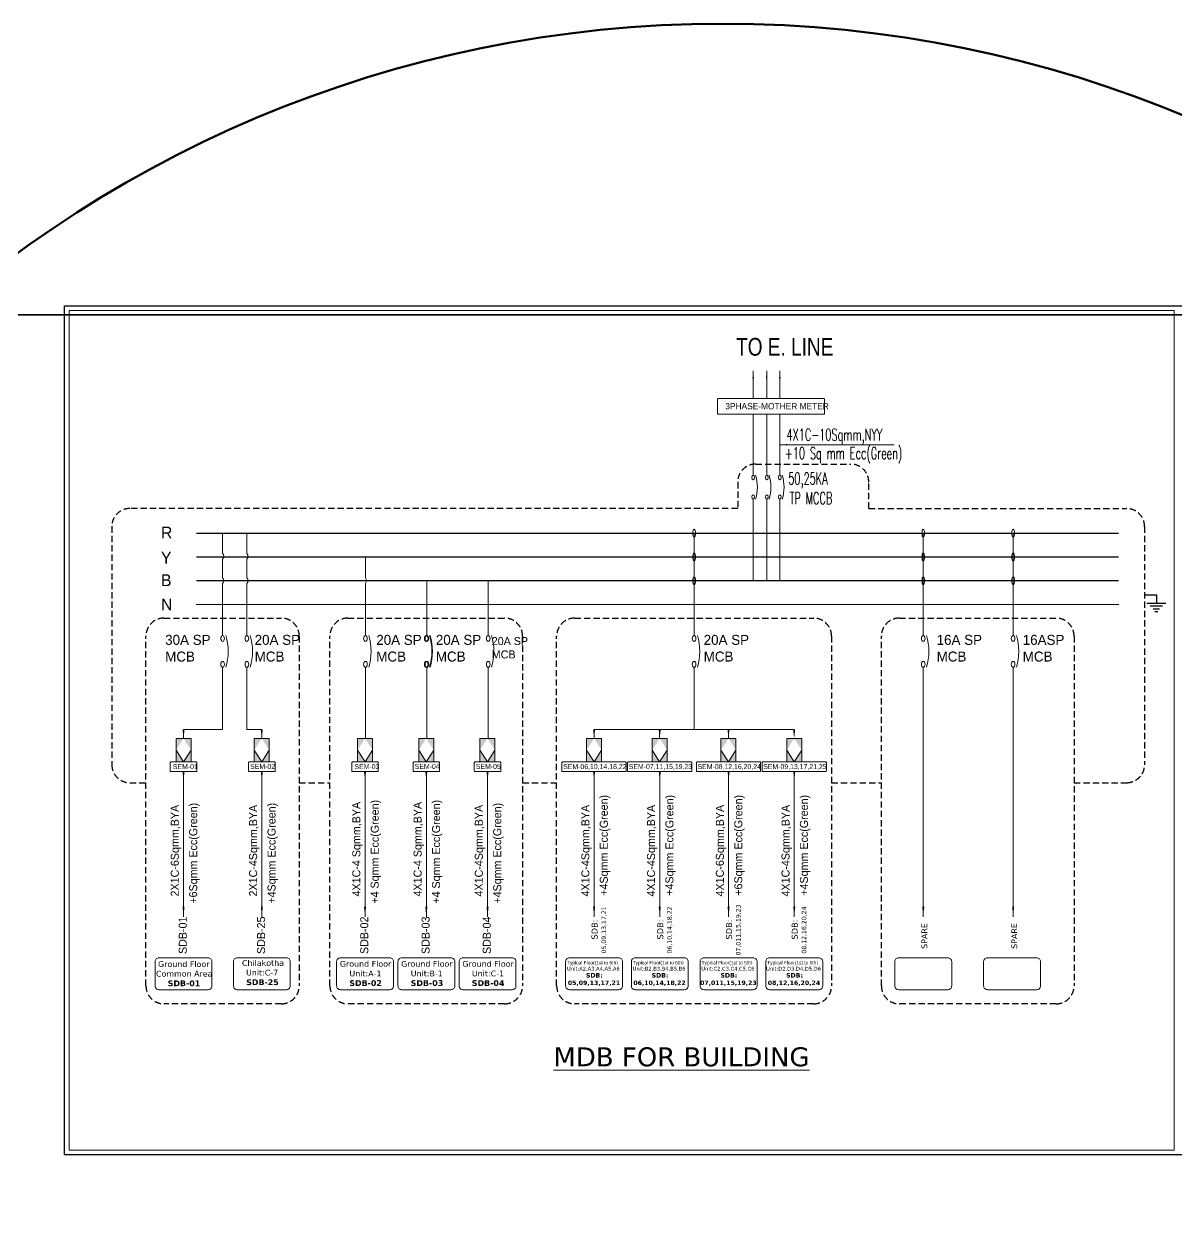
# Model space of a CAD drawing. Header units: inches. Extents: x 109699 to 44449955, y -10987 to 15824140.
# Drawn here: x 221043 to 223347, y -2769 to -400 of the extents above; entities that cross this region are included whole.
import ezdxf

# ---------------------------------------------------------------- set-up
doc = ezdxf.new("R2010")
doc.units = ezdxf.units.IN
doc.header["$LTSCALE"] = 5
doc.header["$MEASUREMENT"] = 0
doc.linetypes.add('DASHED2', pattern=[0.375, 0.25, -0.125])
for name, color, linetype, lineweight in [('BORDER', 7, 'Continuous', 5), ('CKT-TEXT', 6, 'Continuous', 9), ('cloumn', 253, 'Continuous', 60), ('collum', 8, 'Continuous', 70), ('E-BOX', 20, 'Continuous', 30), ('E-BUSBER-B', 21, 'Continuous', 18), ('E-BUSBER-N', 131, 'Continuous', 18), ('E-BUSBER-R', 20, 'Continuous', 25), ('E-BUSBER-Y', 30, 'Continuous', 25), ('E-CKT-CABLE', 116, 'Continuous', 18), ('E-CKT-TEXT', 135, 'Continuous', 18), ('E-Con-Point', 5, 'DASHED2', 13), ('E-EM-Energy-Metrr', 1, 'Continuous', 13), ('E-MCCB', 5, 'Continuous', 13), ('E-SEM-Sub-Energy-Metrr', 11, 'Continuous', 13), ('THINE LINE-1', 117, 'Continuous', 13), ('Title box', 7, 'Continuous', 9)]:
    doc.layers.add(name, color=color, linetype=linetype, lineweight=lineweight)
doc.layers.add('illustr-FURNITURE', color=34, linetype='Continuous')
doc.layers.add('T', color=8, linetype='Continuous')
doc.styles.add('DIM', font='tahoma.ttf')
doc.styles.add('ITALICC', font='italicc')
doc.styles.add('RomanS', font='romans.shx')
doc.styles.add('TAVE2', font='ROM_____.PFB')

# ---------------------------------------------------------------- blocks, each defined once
blk = doc.blocks.new('dsfsdf')
at = {"layer": 'E-SEM-Sub-Energy-Metrr'}
h = blk.add_hatch(color=256, dxfattribs=at)
h.dxf.hatch_style = 1
h.paths.add_polyline_path([(207617.9, 13068.1), (207602.9, 13068.1), (207602.9, 13044.9)])
h.paths.add_polyline_path([(207632.9, 13068.1), (207617.9, 13068.1), (207632.9, 13044.9)])
h.paths.add_polyline_path([(207632.9, 13044.9), (207617.9, 13021.7), (207632.9, 13021.7)])
h.paths.add_polyline_path([(207602.9, 13044.9), (207602.9, 13021.7), (207617.9, 13021.7)])
for p, q in [((207617.9, 13021.7), (207602.9, 13044.9)), ((207632.9, 13044.9), (207617.9, 13021.7))]:
    blk.add_line(p, q, dxfattribs=at)
blk.add_lwpolyline([(207602.9, 13068.1), (207632.9, 13068.1), (207632.9, 13021.7), (207602.9, 13021.7)], close=True, dxfattribs=at)
blk = doc.blocks.new('s 1')
at = {"layer": 'BORDER', "lineweight": 25, "ltscale": 20, "elevation": -0.1}
blk.add_lwpolyline([(177018.6, -26462.6), (180471.8, -26462.6), (180471.8, -28793.7), (177018.6, -28793.7)], close=True, dxfattribs=at)
blk.add_lwpolyline([(177018.6, -26462.6), (180471.8, -26462.6), (180471.8, -28793.7), (177018.6, -28793.7)], close=True, dxfattribs=at)
blk.add_lwpolyline([(177018.6, -26462.6), (180471.8, -26462.6), (180471.8, -28793.7), (177018.6, -28793.7)], close=True, dxfattribs=at)
at = {"layer": 'THINE LINE-1', "color": 1, "elevation": -0.1}
blk.add_lwpolyline([(177031.4, -26475.3), (180065.6, -26475.3), (180065.6, -28780.9), (177031.4, -28780.9)], close=True, dxfattribs=at)
blk.add_lwpolyline([(177031.4, -26475.3), (180065.6, -26475.3), (180065.6, -28780.9), (177031.4, -28780.9)], close=True, dxfattribs=at)
blk.add_lwpolyline([(177031.4, -26475.3), (180065.6, -26475.3), (180065.6, -28780.9), (177031.4, -28780.9)], close=True, dxfattribs=at)
blk.add_lwpolyline([(177031.4, -26475.3), (180065.6, -26475.3), (180065.6, -28780.9), (177031.4, -28780.9)], close=True, dxfattribs=at)

msp = doc.modelspace()

# ---------------------------------------------------------------- linework, layer by layer
at = {"layer": 'cloumn', "ltscale": 0.5}
msp.add_circle((222440.2, -2795.3), 2395.7, dxfattribs=at)
at = {"layer": 'E-BOX', "linetype": 'DASHED2', "ltscale": 10}
for p, q in [((222506.1, -1279.8), (222696.2, -1279.8)), ((222470.1, -1315.8), (222470.1, -1368.5)), ((222732.2, -1368.5), (222732.2, -1315.8)), ((222470.1, -1368.5), (221255, -1368.5)), ((222732.2, -1368.5), (223247.5, -1368.5)), ((221219, -1404.5), (221219, -1880.6)), ((223283.5, -1404.5), (223283.5, -1880.6)), ((221255, -1916.6), (221287.2, -1916.6)), ((221593.7, -1916.6), (221654.9, -1916.6)), ((222040.1, -1916.6), (222108.2, -1916.6)), ((222657.8, -1916.6), (222757.3, -1916.6)), ((223142.5, -1916.6), (223247.5, -1916.6))]:
    msp.add_line(p, q, dxfattribs=at)
at = {"layer": 'E-BOX', "ltscale": 10}
for p, q in [((223283.5, -1540.9), (223307, -1540.9)), ((223288.2, -1557.6), (223325.8, -1557.6)), ((223294.4, -1563.2), (223319.5, -1563.2)), ((223307, -1540.9), (223307, -1557.6)), ((223300.7, -1569.3), (223313.3, -1569.3)), ((223303.8, -1574.6), (223310.1, -1574.6))]:
    msp.add_line(p, q, dxfattribs=at)
at = {"layer": 'E-BOX', "linetype": 'DASHED2', "ltscale": 10}
for points in [[(221323.2, -1587.6), (221557.7, -1587.6, -0.414214), (221593.7, -1623.6), (221593.7, -2322.6, -0.414214), (221557.7, -2358.6), (221323.2, -2358.6, -0.414214), (221287.2, -2322.6), (221287.2, -1623.6, -0.414214)], [(221690.9, -1587.6), (222004.1, -1587.6, -0.414214), (222040.1, -1623.6), (222040.1, -2322.6, -0.414214), (222004.1, -2358.6), (221690.9, -2358.6, -0.414214), (221654.9, -2322.6), (221654.9, -1623.6, -0.414214)], [(222144.2, -1587.6), (222621.8, -1587.6, -0.414214), (222657.8, -1623.6), (222657.8, -2322.6, -0.414214), (222621.8, -2358.6), (222144.2, -2358.6, -0.414214), (222108.2, -2322.6), (222108.2, -1623.6, -0.414214)], [(222793.3, -1587.6), (223106.5, -1587.6, -0.414214), (223142.5, -1623.6), (223142.5, -2322.6, -0.414214), (223106.5, -2358.6), (222793.3, -2358.6, -0.414214), (222757.3, -2322.6), (222757.3, -1623.6, -0.414214)]]:
    msp.add_lwpolyline(points, format="xyb", close=True, dxfattribs=at)
for centre, start, end in [((222506.1, -1315.8), 90, 180), ((222696.2, -1315.8), 0, 90), ((221255, -1404.5), 90, 180), ((223247.5, -1404.5), 0, 90.0001), ((221255, -1880.6), 180, 269.9999), ((223247.5, -1880.6), 269.9999, 0)]:
    msp.add_arc(centre, 36, start, end, dxfattribs=at)
at = {"layer": 'E-BUSBER-B', "const_width": 2.34}
msp.add_lwpolyline([(221387.8, -1512.9), (223231.8, -1512.9)], dxfattribs=at)
at = {"layer": 'E-BUSBER-N'}
msp.add_line((221387.8, -1560.3), (223231.8, -1560.3), dxfattribs=at)
at = {"layer": 'E-BUSBER-R', "const_width": 2.34}
msp.add_lwpolyline([(221387.8, -1418.1), (223231.8, -1418.1)], dxfattribs=at)
at = {"layer": 'E-BUSBER-Y', "const_width": 2.34}
msp.add_lwpolyline([(221387.8, -1465.5), (223231.8, -1465.5)], dxfattribs=at)
at = {"layer": 'E-CKT-CABLE'}
for p, q in [((222501, -1093.1), (222501, -1148.6)), ((222528.1, -1093.1), (222528.1, -1148.6)), ((222554.3, -1093.1), (222554.3, -1148.6)), ((222501, -1180.3), (222501, -1302.1)), ((222528.1, -1180.3), (222528.1, -1302.1)), ((222554.3, -1180.3), (222554.3, -1302.1)), ((222554.3, -1241.1), (222783.1, -1241.1)), ((222501, -1349.9), (222501, -1512.4)), ((222528.1, -1349.9), (222528.1, -1512.4)), ((222554.3, -1349.9), (222554.3, -1512.4)), ((221440.5, -1458.1), (221440.5, -1418.1)), ((221489, -1458.2), (221489, -1418.1)), ((222383, -1622.5), (222383, -1418.1)), ((222841, -1622.5), (222841, -1418.1)), ((223020.7, -1622.5), (223020.7, -1418.1)), ((221726, -1507.4), (221726, -1465.5)), ((221440.5, -1507.4), (221440.5, -1469.8)), ((221489, -1507.1), (221489, -1469.8)), ((221848.7, -1622.5), (221848.7, -1512.9)), ((221971.4, -1622.5), (221971.4, -1512.9)), ((221440.5, -1622.5), (221440.5, -1518.7)), ((221489, -1622.5), (221489, -1518.7)), ((221726, -1622.5), (221726, -1518.7)), ((221440.5, -1685.9), (221440.5, -1810.5)), ((221489, -1685.9), (221489, -1810.5)), ((221726, -1685.9), (221726, -1828.1)), ((221848.7, -1685.9), (221848.7, -1828.2)), ((221971.4, -1685.9), (221971.4, -1828)), ((222383, -1685.9), (222383, -1810.5)), ((222841, -1685.9), (222841, -2184.6)), ((223020.7, -1685.9), (223020.7, -2184.6)), ((221362.3, -1810.5), (221362.3, -1828.2)), ((221440.5, -1810.5), (221362.3, -1810.5)), ((221518.7, -1810.5), (221489, -1810.5)), ((221518.7, -1810.5), (221518.7, -1828.2)), ((222583, -1810.5), (222183, -1810.5)), ((222183, -1810.5), (222183, -1828.2)), ((222314.1, -1810.5), (222314.1, -1828.2)), ((222451.7, -1810.5), (222451.7, -1828.2)), ((221362.3, -1894.5), (221362.3, -2184.6)), ((221518.9, -1894.5), (221518.9, -2184.6)), ((221725.2, -1894.5), (221725.2, -2184.6)), ((221847.7, -1894.5), (221847.7, -2184.6)), ((221970, -1894.5), (221970, -2184.6)), ((222183, -1894.5), (222183, -2184.6)), ((222314.3, -1894.5), (222314.3, -2184.6)), ((222451.9, -1894.5), (222451.9, -2184.6)), ((222583.2, -1894.5), (222583.2, -2184.6))]:
    msp.add_line(p, q, dxfattribs=at)
for points in [[(221305.4, -2322.7), (221305.4, -2274.3, -0.414214), (221313.1, -2266.6), (221411.4, -2266.6, -0.414214), (221419.1, -2274.3), (221419.1, -2322.7, -0.414214), (221411.4, -2330.4), (221313.1, -2330.4, -0.414214)], [(221462, -2322.7), (221462, -2274.3, -0.414214), (221469.7, -2266.6), (221568, -2266.6, -0.414214), (221575.7, -2274.3), (221575.7, -2322.7, -0.414214), (221568, -2330.4), (221469.7, -2330.4, -0.414214)], [(221668.4, -2322.7), (221668.4, -2274.3, -0.414214), (221676, -2266.6), (221774.3, -2266.6, -0.414214), (221782, -2274.3), (221782, -2322.7, -0.414214), (221774.3, -2330.4), (221676, -2330.4, -0.414214)], [(221790.9, -2322.7), (221790.9, -2274.3, -0.414214), (221798.6, -2266.6), (221896.8, -2266.6, -0.414214), (221904.5, -2274.3), (221904.5, -2322.7, -0.414214), (221896.8, -2330.4), (221798.6, -2330.4, -0.414214)], [(221913.2, -2322.7), (221913.2, -2274.3, -0.414214), (221920.9, -2266.6), (222019.2, -2266.6, -0.414214), (222026.9, -2274.3), (222026.9, -2322.7, -0.414214), (222019.2, -2330.4), (221920.9, -2330.4, -0.414214)], [(222126.2, -2322.7), (222126.2, -2274.3, -0.414214), (222133.9, -2266.6), (222232.1, -2266.6, -0.414214), (222239.8, -2274.3), (222239.8, -2322.7, -0.414214), (222232.1, -2330.4), (222133.9, -2330.4, -0.414214)], [(222257.5, -2322.7), (222257.5, -2274.3, -0.414214), (222265.1, -2266.6), (222363.4, -2266.6, -0.414214), (222371.1, -2274.3), (222371.1, -2322.7, -0.414214), (222363.4, -2330.4), (222265.1, -2330.4, -0.414214)], [(222395.1, -2322.7), (222395.1, -2274.3, -0.414214), (222402.8, -2266.6), (222501, -2266.6, -0.414214), (222508.7, -2274.3), (222508.7, -2322.7, -0.414214), (222501, -2330.4), (222402.8, -2330.4, -0.414214)], [(222526.3, -2322.7), (222526.3, -2274.3, -0.414214), (222534, -2266.6), (222632.3, -2266.6, -0.414214), (222640, -2274.3), (222640, -2322.7, -0.414214), (222632.3, -2330.4), (222534, -2330.4, -0.414214)], [(222784.2, -2322.7), (222784.2, -2274.3, -0.414214), (222791.9, -2266.6), (222890.2, -2266.6, -0.414214), (222897.9, -2274.3), (222897.9, -2322.7, -0.414214), (222890.2, -2330.4), (222791.9, -2330.4, -0.414214)], [(222961.8, -2322.7), (222961.8, -2274.3, -0.414214), (222969.5, -2266.6), (223067.7, -2266.6, -0.414214), (223075.4, -2274.3), (223075.4, -2322.7, -0.414214), (223067.7, -2330.4), (222969.5, -2330.4, -0.414214)]]:
    msp.add_lwpolyline(points, format="xyb", close=True, dxfattribs=at)
for centre, radius, start, end in [((221433.7, -1463.9), 8.97, 319.1507, 40.8493), ((221482.2, -1464), 8.93, 319.4673, 40.5327), ((221434.2, -1513.1), 8.46, 317.8024, 42.0835), ((221482.2, -1512.9), 8.93, 319.4673, 40.5327), ((221719.7, -1513.1), 8.46, 317.8024, 42.0835)]:
    msp.add_arc(centre, radius, start, end, dxfattribs=at)
at = {"layer": 'E-CKT-CABLE', "color": 1, "extrusion": (0, 0, -1)}
for centre, major_axis in [((222478.3, -1326), (0, 50.8)), ((222505.3, -1326), (0, 50.8)), ((222531.6, -1326), (0, 50.8)), ((221410.2, -1654.2), (0, 67.5)), ((221458.8, -1654.2), (0, 67.5)), ((221695.8, -1654.2), (0, 67.5)), ((221817.3, -1654.2), (0, 67.5)), ((221818.4, -1654.2), (0, 67.5)), ((221941.1, -1654.2), (0, 67.5)), ((222352.8, -1654.2), (0, 67.5)), ((222810.8, -1654.2), (0, 67.5)), ((222990.5, -1654.2), (0, 67.5))]:
    msp.add_ellipse(centre, major_axis=major_axis, ratio=0.615385, start_param=1.081544, end_param=2.060049, dxfattribs=at)
at = {"layer": 'E-CKT-CABLE'}
for points in [[(222499.5, -1108.2), (222502.6, -1108.2), (222501, -1093.1)], [(222526.5, -1108.2), (222529.6, -1108.2), (222528.1, -1093.1)], [(222552.8, -1108.2), (222555.9, -1108.2), (222554.3, -1093.1)], [(222569.4, -1242.7), (222569.4, -1239.6), (222554.3, -1241.1)], [(221364.3, -1810.5), (221360.2, -1810.5), (221362.3, -1828.2)], [(221520.7, -1810.5), (221516.6, -1810.5), (221518.7, -1828.2)], [(222185.1, -1810.5), (222181, -1810.5), (222183, -1828.2)], [(222316.2, -1810.5), (222312.1, -1810.5), (222314.1, -1828.2)], [(222453.8, -1810.5), (222449.7, -1810.5), (222451.7, -1828.2)], [(222580.9, -1810.5), (222585, -1810.5), (222583, -1828.2)], [(221364.3, -1894.5), (221360.2, -1894.5), (221362.3, -1912.2)], [(221520.9, -1894.5), (221516.8, -1894.5), (221518.9, -1912.2)], [(221727.2, -1894.5), (221723.1, -1894.5), (221725.2, -1912.2)], [(221849.7, -1894.5), (221845.6, -1894.5), (221847.7, -1912.2)], [(221972.1, -1894.5), (221968, -1894.5), (221970, -1912.2)], [(222185.1, -1894.5), (222181, -1894.5), (222183, -1912.2)], [(222316.3, -1894.5), (222312.2, -1894.5), (222314.3, -1912.2)], [(222453.9, -1894.5), (222449.8, -1894.5), (222451.9, -1912.2)], [(222585.2, -1894.5), (222581.1, -1894.5), (222583.2, -1912.2)], [(221364.3, -2164.6), (221360.2, -2164.6), (221362.3, -2184.6)], [(221520.9, -2164.6), (221516.8, -2164.6), (221518.9, -2184.6)], [(221727.2, -2164.6), (221723.1, -2164.6), (221725.2, -2184.6)], [(221849.7, -2164.6), (221845.6, -2164.6), (221847.7, -2184.6)], [(221972.1, -2164.6), (221968, -2164.6), (221970, -2184.6)], [(222185.1, -2164.6), (222181, -2164.6), (222183, -2184.6)], [(222316.3, -2164.6), (222312.2, -2164.6), (222314.3, -2184.6)], [(222453.9, -2164.6), (222449.8, -2164.6), (222451.9, -2184.6)], [(222585.2, -2164.6), (222581.1, -2164.6), (222583.2, -2184.6)], [(222843.1, -2164.6), (222839, -2164.6), (222841, -2184.6)], [(223022.8, -2164.6), (223018.7, -2164.6), (223020.7, -2184.6)]]:
    msp.add_solid(points, dxfattribs=at)
at = {"layer": 'E-CKT-TEXT', "lineweight": 13, "extrusion": (0, 0, -1)}
for centre in [(222383, -1418.1), (222841, -1418.1), (223020.7, -1418.1), (222383, -1465.5), (222841, -1465.5), (223020.7, -1465.5), (222383, -1512.9), (222841, -1512.9), (223020.7, -1512.9)]:
    msp.add_ellipse(centre, major_axis=(0, 7.96), ratio=0.330473, start_param=3.926991, end_param=10.210176, dxfattribs=at)
at = {"layer": 'E-EM-Energy-Metrr'}
for points in [[(222431.7, -1180.3, -0.414214), (222429.7, -1178.3), (222429.7, -1150.6, -0.414214), (222431.7, -1148.6)], [(222641.5, -1148.6, -0.414214), (222643.5, -1150.6), (222643.5, -1178.3, -0.414214), (222641.5, -1180.3)]]:
    msp.add_lwpolyline(points, format="xyb", dxfattribs=at)
for points in [[(222431.7, -1148.6), (222641.5, -1148.6)], [(222641.5, -1180.3), (222431.7, -1180.3)]]:
    msp.add_lwpolyline(points, dxfattribs=at)
at = {"layer": 'E-MCCB', "color": 1, "extrusion": (0, 0, -1)}
for centre, major_axis in [((222501, -1306.6), (0, -4.46)), ((222528.1, -1306.6), (0, -4.46)), ((222554.3, -1306.6), (0, -4.46)), ((222501, -1345.4), (0, -4.46)), ((222528.1, -1345.4), (0, -4.46)), ((222554.3, -1345.4), (0, -4.46)), ((221440.5, -1628.4), (0, -5.93)), ((221489, -1628.4), (0, -5.93)), ((221726, -1628.4), (0, -5.93)), ((221847.5, -1628.4), (0, -5.93)), ((221848.7, -1628.4), (0, -5.93)), ((221971.4, -1628.4), (0, -5.93)), ((222383, -1628.4), (0, -5.93)), ((222841, -1628.4), (0, -5.93)), ((223020.7, -1628.4), (0, -5.93)), ((221440.5, -1680), (0, -5.93)), ((221489, -1680), (0, -5.93)), ((221726, -1680), (0, -5.93)), ((221847.5, -1680), (0, -5.93)), ((221848.7, -1680), (0, -5.93)), ((221971.4, -1680), (0, -5.93)), ((222383, -1680), (0, -5.93)), ((222841, -1680), (0, -5.93)), ((223020.7, -1680), (0, -5.93))]:
    msp.add_ellipse(centre, major_axis=major_axis, ratio=0.615385, start_param=3.141593, end_param=9.424778, dxfattribs=at)
at = {"layer": 'E-SEM-Sub-Energy-Metrr'}
for points in [[(221337.7, -1874.7), (221386.8, -1874.7, -0.414214), (221388.8, -1876.7), (221388.8, -1892.5, -0.414214), (221386.8, -1894.5), (221337.7, -1894.5, -0.414214), (221335.7, -1892.5), (221335.7, -1876.7, -0.414214)], [(221494.3, -1874.7), (221543.4, -1874.7, -0.414214), (221545.4, -1876.7), (221545.4, -1892.5, -0.414214), (221543.4, -1894.5), (221494.3, -1894.5, -0.414214), (221492.3, -1892.5), (221492.3, -1876.7, -0.414214)], [(221700.6, -1874.7), (221749.7, -1874.7, -0.414214), (221751.7, -1876.7), (221751.7, -1892.5, -0.414214), (221749.7, -1894.5), (221700.6, -1894.5, -0.414214), (221698.6, -1892.5), (221698.6, -1876.7, -0.414214)], [(221823.2, -1874.7), (221872.2, -1874.7, -0.414214), (221874.2, -1876.7), (221874.2, -1892.5, -0.414214), (221872.2, -1894.5), (221823.2, -1894.5, -0.414214), (221821.2, -1892.5), (221821.2, -1876.7, -0.414214)], [(221945.5, -1874.7), (221994.6, -1874.7, -0.414214), (221996.6, -1876.7), (221996.6, -1892.5, -0.414214), (221994.6, -1894.5), (221945.5, -1894.5, -0.414214), (221943.5, -1892.5), (221943.5, -1876.7, -0.414214)], [(222120.7, -1874.7), (222245.3, -1874.7, -0.414214), (222247.3, -1876.7), (222247.3, -1892.5, -0.414214), (222245.3, -1894.5), (222120.7, -1894.5, -0.414214), (222118.7, -1892.5), (222118.7, -1876.7, -0.414214)], [(222251.8, -1874.7), (222376.4, -1874.7, -0.414214), (222378.4, -1876.7), (222378.4, -1892.5, -0.414214), (222376.4, -1894.5), (222251.8, -1894.5, -0.414214), (222249.8, -1892.5), (222249.8, -1876.7, -0.414214)], [(222389.5, -1874.7), (222514, -1874.7, -0.414214), (222516, -1876.7), (222516, -1892.5, -0.414214), (222514, -1894.5), (222389.5, -1894.5, -0.414214), (222387.5, -1892.5), (222387.5, -1876.7, -0.414214)], [(222520.7, -1874.7), (222645.3, -1874.7, -0.414214), (222647.3, -1876.7), (222647.3, -1892.5, -0.414214), (222645.3, -1894.5), (222520.7, -1894.5, -0.414214), (222518.7, -1892.5), (222518.7, -1876.7, -0.414214)]]:
    msp.add_lwpolyline(points, format="xyb", close=True, dxfattribs=at)
at = {"layer": 'illustr-FURNITURE', "color": 114, "lineweight": 35, "ltscale": 0.5, "true_color": 0x139b48}
msp.add_lwpolyline([(183869.3, -981.8), (229993.2, -981.8), (229993.2, -5921.4), (183869.3, -5921.4)], close=True, dxfattribs=at)

# ---------------------------------------------------------------- block references
at = {"layer": 'collum', "color": 0, "xscale": 0.7278336000000003, "yscale": 0.7278336000000003, "zscale": 0.7278336000000003}
msp.add_blockref('s 1', (92284.6, 18296.9, 0.1), dxfattribs=at)
at = {"layer": 'E-Con-Point'}
for p in [(13744.4, -14896.3), (13900.8, -14896.3), (14107.3, -14896.3), (14229.6, -14896.3), (14352, -14896.3), (14565.1, -14896.3), (14696.2, -14896.3), (14833.8, -14896.3), (14965.1, -14896.3)]:
    msp.add_blockref('dsfsdf', p, dxfattribs=at)

# ---------------------------------------------------------------- texts
at = {"layer": 'CKT-TEXT'}
for s, height, style, width, p in [('TO E. LINE', 35.55, 'TAVE2', 0.8, (222466.9, -1063.1)), ('4X1C-10Sqmm,NYY', 23.701, 'RomanS', 0.6, (222567.9, -1232.8)), ('+10 Sq mm Ecc(Green)', 23.701, 'RomanS', 0.6, (222564.3, -1270)), ('50,25KA', 23.7, 'RomanS', 0.6, (222571.3, -1320.5)), ('TP MCCB', 23.7, 'RomanS', 0.6, (222573.8, -1359.8))]:
    msp.add_text(s, height=height, dxfattribs=dict(at, style=style, width=width)).set_placement(p)
at = {"layer": 'E-BUSBER-B', "style": 'TAVE2'}
msp.add_text('B', height=23.6, dxfattribs=at).set_placement((221317.2, -1523.7))
at = {"layer": 'E-BUSBER-N', "style": 'TAVE2'}
msp.add_text('N', height=23.6, dxfattribs=at).set_placement((221317.2, -1572.2))
at = {"layer": 'E-BUSBER-R', "style": 'TAVE2'}
msp.add_text('R', height=23.6, dxfattribs=at).set_placement((221317.2, -1428.5))
at = {"layer": 'E-BUSBER-Y', "style": 'TAVE2'}
msp.add_text('Y', height=23.6, dxfattribs=at).set_placement((221317.2, -1478.7))
at = {"layer": 'E-CKT-TEXT', "color": 7, "attachment_point": 1, "style": 'RomanS'}
for s, insert, char_height, width in [('{\\fCentury Gothic|b0|i0|c0|p34;30A SP\\PMCB}', (221325.6, -1621.1), 20, 132.83), ('{\\fCentury Gothic|b0|i0|c0|p34;20A SP\\PMCB}', (221504.5, -1621.1), 20, 132.83), ('{\\fCentury Gothic|b0|i0|c0|p34;20A SP\\PMCB}', (221747.6, -1621.1), 20, 132.83), ('{\\fCentury Gothic|b0|i0|c0|p34;20A SP\\PMCB}', (221866.7, -1621.1), 20, 132.83), ('{\\fCentury Gothic|b0|i0|c0|p34;20A SP\\PMCB}', (221978.5, -1625.5), 16, 106.264), ('{\\fCentury Gothic|b0|i0|c0|p34;20A SP\\PMCB}', (222402.1, -1621.1), 20, 132.83), ('{\\fCentury Gothic|b0|i0|c0|p34;16A SP\\PMCB}', (222867.8, -1621.1), 20, 132.83), ('{\\fCentury Gothic|b0|i0|c0|p34;16ASP\\PMCB}', (223039.9, -1621.1), 20, 132.83)]:
    msp.add_mtext(s, dxfattribs=dict(at, insert=insert, char_height=char_height, width=width))
at = {"layer": 'E-EM-Energy-Metrr', "insert": (222440.7, -1157.8), "char_height": 12.491, "width": 236.736, "attachment_point": 1, "style": 'RomanS'}
msp.add_mtext('{\\fCentury Gothic|b0|i0|c0|p34; 3PHASE-MOTHER METER}', dxfattribs=at)
at = {"layer": 'E-SEM-Sub-Energy-Metrr', "char_height": 10, "attachment_point": 1, "style": 'RomanS'}
for s, insert, width in [('{\\fCentury Gothic|b0|i0|c0|p34;SEM-01}', (221341, -1879.4), 60.814), ('{\\fCentury Gothic|b0|i0|c0|p34;SEM-02}', (221495.5, -1879.1), 60.814), ('{\\fCentury Gothic|b0|i0|c0|p34;SEM-03}', (221703.9, -1879.4), 60.814), ('{\\fCentury Gothic|b0|i0|c0|p34;SEM-04}', (221824.4, -1879.1), 60.814), ('{\\fCentury Gothic|b0|i0|c0|p34;SEM-05}', (221946.7, -1879.1), 60.814), ('{\\fCentury Gothic|b0|i0|c0|p34;SEM-06,10,14,18,22}', (222121.2, -1879.4), 134.618), ('{\\fCentury Gothic|b0|i0|c0|p34;SEM-07,11,15,19,23}', (222252.3, -1879.4), 134.618), ('{\\fCentury Gothic|b0|i0|c0|p34;SEM-08,12,16,20,24}', (222389.9, -1879.4), 134.618), ('{\\fCentury Gothic|b0|i0|c0|p34;SEM-09,13,17,21,25}', (222521.2, -1879.4), 134.618)]:
    msp.add_mtext(s, dxfattribs=dict(at, insert=insert, width=width))
at = {"layer": 'T', "color": 7, "char_height": 16, "attachment_point": 1, "rotation": 90, "style": 'ITALICC'}
for s, insert, width in [('{\\fCentury Gothic|b0|i0|c0|p34;\\C256;+4Sqmm Ecc(Green)}', (222194.4, -2142.5), 398.091), ('{\\fCentury Gothic|b0|i0|c0|p34;\\C256;+4Sqmm Ecc(Green)}', (222325.6, -2142.5), 398.091), ('{\\fCentury Gothic|b0|i0|c0|p34;\\C256;+6Sqmm Ecc(Green)}', (222463.3, -2142.5), 398.091), ('{\\fCentury Gothic|b0|i0|c0|p34;\\C256;+4Sqmm Ecc(Green)}', (222594.5, -2142.5), 398.091), ('{\\fCentury Gothic|b0|i0|c0|p34;\\C256;2X1C-6Sqmm,BYA}', (221336.8, -2144), 262.376), ('{\\fCentury Gothic|b0|i0|c0|p34;\\C256;+6Sqmm Ecc(Green)}', (221373.6, -2158.4), 398.091), ('{\\fCentury Gothic|b0|i0|c0|p34;\\C256;2X1C-4Sqmm,BYA}', (221493.4, -2144), 262.376), ('{\\fCentury Gothic|b0|i0|c0|p34;\\C256;+4Sqmm Ecc(Green)}', (221530.2, -2158.4), 398.091), ('{\\fCentury Gothic|b0|i0|c0|p34;\\C256;4X1C-4 Sqmm,BYA}', (221699.7, -2144), 262.376), ('{\\fCentury Gothic|b0|i0|c0|p34;\\C256;+4 Sqmm Ecc(Green)}', (221736.5, -2158.4), 398.091), ('{\\fCentury Gothic|b0|i0|c0|p34;\\C256;4X1C-4 Sqmm,BYA}', (221822.2, -2144), 262.376), ('{\\fCentury Gothic|b0|i0|c0|p34;\\C256;+4 Sqmm Ecc(Green)}', (221859.1, -2158.4), 398.091), ('{\\fCentury Gothic|b0|i0|c0|p34;\\C256;4X1C-4Sqmm,BYA}', (221944.6, -2144), 262.376), ('{\\fCentury Gothic|b0|i0|c0|p34;\\C256;+4Sqmm Ecc(Green)}', (221981.4, -2158.4), 398.091), ('{\\fCentury Gothic|b0|i0|c0|p34;\\C256;4X1C-4Sqmm,BYA}', (222157.6, -2144), 262.376), ('{\\fCentury Gothic|b0|i0|c0|p34;\\C256;4X1C-4Sqmm,BYA}', (222288.8, -2144), 262.376), ('{\\fCentury Gothic|b0|i0|c0|p34;\\C256;4X1C-6Sqmm,BYA}', (222426.4, -2144), 262.376), ('{\\fCentury Gothic|b0|i0|c0|p34;\\C256;4X1C-4Sqmm,BYA}', (222557.7, -2144), 262.376), ('{\\fCentury Gothic|b0|i0|c0|p34;\\C256;SDB-01}', (221352.7, -2259), 90.697), ('{\\fCentury Gothic|b0|i0|c0|p34;\\C256;SDB-25}', (221509.3, -2259), 90.697), ('{\\fCentury Gothic|b0|i0|c0|p34;\\C256;SDB-02}', (221715.6, -2259), 90.697), ('{\\fCentury Gothic|b0|i0|c0|p34;\\C256;SDB-03}', (221838.2, -2259), 90.697), ('{\\fCentury Gothic|b0|i0|c0|p34;\\C256;SDB-04}', (221960.5, -2259), 90.697)]:
    msp.add_mtext(s, dxfattribs=dict(at, insert=insert, width=width))
at = {"layer": 'Title box', "char_height": 11.52, "attachment_point": 1, "rotation": 90, "style": 'DIM'}
for s, insert, width in [('\\A1;\\pi43.13054;{\\fVerdana|b0|i0|c0|p34;\\H1.0417x;SDB:\\P\\pi15.32273;\\H0.75x;05,09,13,17,21}', (222177.9, -2273.2), 125.212), ('\\A1;\\pi43.13054;{\\fVerdana|b0|i0|c0|p34;\\H1.0417x;SDB:\\P\\pi15.0671;\\H0.74998x;06,10,14,18,22}', (222309.2, -2273.2), 125.212), ('\\A1;\\pi43.13054;{\\fVerdana|b0|i0|c0|p34;\\H1.0417x;SDB:\\P\\pi11.19569;\\H0.74998x;07,011,15,19,23}', (222446.8, -2273.2), 125.212), ('\\A1;\\pi43.13054;{\\fVerdana|b0|i0|c0|p34;\\H1.0417x;SDB:\\P\\pi14.96435;\\H0.74998x;08,12,16,20,24}', (222578.1, -2273.2), 125.212), ('\\A1;\\pi28.96549;{\\fVerdana|b0|i0|c0|p34;SPARE}', (222837.5, -2277.6), 108.266), ('\\A1;\\pi28.96549;{\\fVerdana|b0|i0|c0|p34;SPARE}', (223017.2, -2277.6), 108.266)]:
    msp.add_mtext(s, dxfattribs=dict(at, insert=insert, width=width))
at = {"layer": 'Title box', "attachment_point": 1, "style": 'DIM'}
for s, insert, char_height, width in [('\\A1;\\pi6.01067;{\\fVerdana|b0|i0|c0|p34;Ground Floor\\P\\pi1.8986;Common Area\\P\\pi25.27514;\\fVerdana|b1|i0|c0|p34;SDB-01}', (221305.4, -2273.4), 11.52, 114.804), ('\\A1;\\pi13.22124;{\\fVerdana|b0|i0|c0|p34;Chilakotha\\P\\pi21.44925;Unit:C-7\\P\\pi21.76646;\\fVerdana|b1|i0|c0|p34;SDB-25}', (221465.8, -2271.2), 11.52, 108.266), ('\\A1;\\pi2.74183;{\\fVerdana|b0|i0|c0|p34;Ground Floor\\P\\pi21.90959;Unit:A-1\\P\\pi21.64267;\\fVerdana|b1|i0|c0|p34;SDB-02}', (221672.1, -2272.9), 11.52, 108.266), ('\\A1;\\pi2.74183;{\\fVerdana|b0|i0|c0|p34;Ground Floor\\P\\pi21.89412;Unit:B-1\\P\\pi21.79354;\\fVerdana|b1|i0|c0|p34;SDB-03}', (221794.6, -2272.9), 11.52, 108.266), ('\\A1;\\pi2.74183;{\\fVerdana|b0|i0|c0|p34;Ground Floor\\P\\pi21.79354;Unit:C-1\\P\\pi21.56144;\\fVerdana|b1|i0|c0|p34;SDB-04}', (221917, -2272.9), 11.52, 108.266), ('\\A1;\\pi9.04006;{\\fCentury Gothic|b0|i0|c0|p34;\\H0.60764x;Typical Floor(1st to 5th\\fVerdana|b0|i0|c0|p34;)\\P\\pi8.97651;\\H1.0714x;Unit:A2,A3,A4,A5,A6\\H1.536x;\\P\\pi46.87561;\\fVerdana|b1|i0|c0|p34;\\H0.78127x;SDB:\\P\\pi10.58847;05,09,13,17,21}', (222119.9, -2272.9), 11.52, 125.212), ('\\A1;\\pi9.04006;{\\fCentury Gothic|b0|i0|c0|p34;\\H0.60764x;Typical Floor(1st to 5th\\fVerdana|b0|i0|c0|p34;)\\P\\pi8.92615;\\H1.0714x;Unit:B2,B3,B4,B5,B6\\H1.536x;\\P\\pi46.87561;\\fVerdana|b1|i0|c0|p34;\\H0.78127x;SDB:\\P\\pi10.30439;06,10,14,18,22}', (222251.2, -2272.9), 11.52, 125.212), ('\\A1;\\pi9.04006;{\\fCentury Gothic|b0|i0|c0|p34;\\H0.60764x;Typical Floor(1st to 5th\\fVerdana|b0|i0|c0|p34;)\\P\\pi8.59875;\\H1.0714x;Unit:C2,C3,C4,C5,C6\\H1.536x;\\P\\pi46.87561;\\fVerdana|b1|i0|c0|p34;\\H0.78127x;SDB:\\P\\pi6.02198;07,011,15,19,23}', (222388.8, -2272.9), 11.52, 125.212), ('\\A1;\\pi9.04006;{\\fCentury Gothic|b0|i0|c0|p34;\\H0.60764x;Typical Floor(1st to 5th\\fVerdana|b0|i0|c0|p34;)\\P\\pi6.73513;\\H1.0714x;Unit:D2,D3,D4,D5,D6\\H1.536x;\\P\\pi46.87561;\\fVerdana|b1|i0|c0|p34;\\H0.78127x;SDB:\\P\\pi10.24092;08,12,16,20,24}', (222520, -2272.9), 11.52, 125.212), ('\\A1;{\\fVerdana|b0|i0|c0|p34;\\LMDB FOR BUILDING}', (222101.8, -2445.6), 37.812, 1241.978)]:
    msp.add_mtext(s, dxfattribs=dict(at, insert=insert, char_height=char_height, width=width))

doc.saveas('drawing.dxf')
